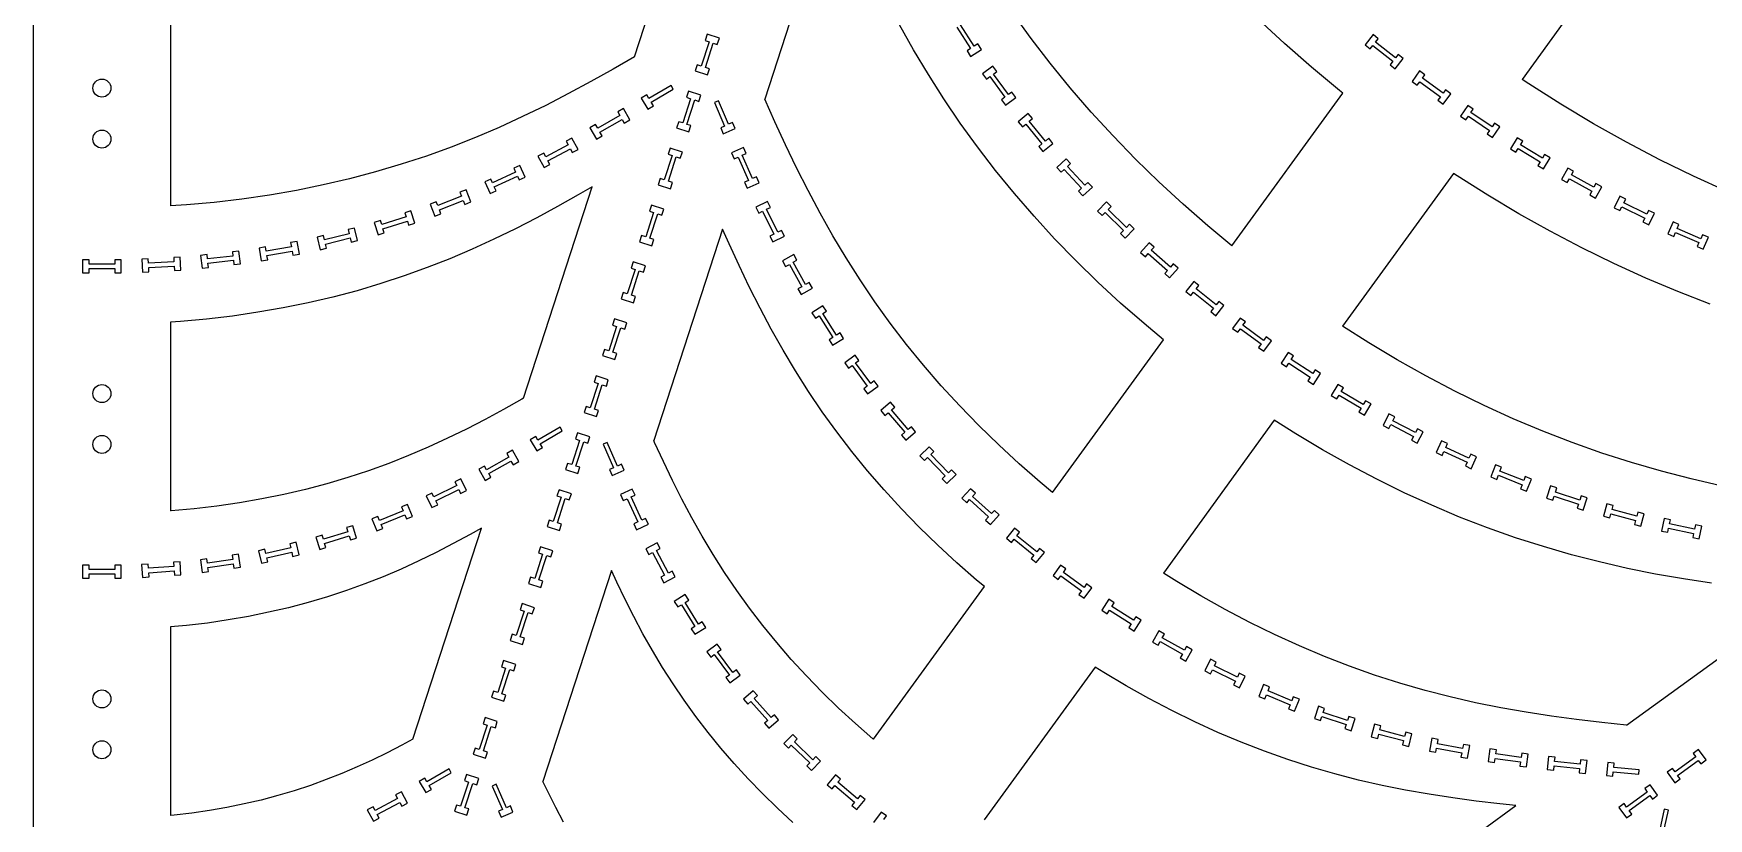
# Model space of a CAD drawing. Header units: inches. Extents: x 4 to 84.1, y 3.9 to 96.4.
# Drawn here: x 4 to 28.48, y 69.06 to 80.53 of the extents above; entities that cross this region are included whole.
import ezdxf

# ---------------------------------------------------------------- set-up
doc = ezdxf.new("R2010")
doc.units = ezdxf.units.IN
doc.layers.add('red', color=1, linetype='CONTINUOUS')

msp = doc.modelspace()

# ---------------------------------------------------------------- linework, layer by layer
for p, q in [((17.492, 80.624), (17.694, 80.31)), ((17.748, 80.345), (17.546, 80.659)), ((13.873, 80.411), (13.757, 80.056)), ((13.843, 80.521), (13.813, 80.431)), ((13.813, 80.431), (13.873, 80.411)), ((13.818, 80.036), (13.934, 80.392)), ((14.023, 80.463), (13.843, 80.521)), ((13.934, 80.392), (13.993, 80.372)), ((13.993, 80.372), (14.023, 80.463)), ((17.694, 80.31), (17.642, 80.276)), ((17.694, 80.196), (17.852, 80.299)), ((17.801, 80.379), (17.748, 80.345)), ((17.852, 80.299), (17.801, 80.379)), ((23.575, 80.515), (23.458, 80.367)), ((23.458, 80.367), (23.533, 80.307)), ((23.533, 80.307), (23.571, 80.356)), ((23.571, 80.356), (23.864, 80.125)), ((23.65, 80.456), (23.575, 80.515)), ((23.611, 80.407), (23.65, 80.456)), ((23.904, 80.175), (23.611, 80.407)), ((13.698, 80.076), (13.669, 79.985)), ((13.757, 80.056), (13.698, 80.076)), ((17.642, 80.276), (17.694, 80.196)), ((18.021, 80.053), (17.869, 79.942)), ((18.078, 79.976), (18.021, 80.053)), ((23.864, 80.125), (23.825, 80.076)), ((23.825, 80.076), (23.9, 80.017)), ((23.9, 80.017), (24.017, 80.165)), ((23.943, 80.224), (23.904, 80.175)), ((24.017, 80.165), (23.943, 80.224)), ((13.669, 79.985), (13.848, 79.927)), ((13.878, 80.017), (13.818, 80.036)), ((13.848, 79.927), (13.878, 80.017)), ((17.869, 79.942), (17.925, 79.865)), ((17.925, 79.865), (17.976, 79.901)), ((17.976, 79.901), (18.196, 79.6)), ((18.027, 79.939), (18.078, 79.976)), ((18.248, 79.638), (18.027, 79.939)), ((24.256, 79.984), (24.145, 79.831)), ((24.145, 79.831), (24.222, 79.775)), ((24.222, 79.775), (24.259, 79.825)), ((24.333, 79.928), (24.256, 79.984)), ((24.259, 79.825), (24.561, 79.606)), ((24.297, 79.877), (24.333, 79.928)), ((24.599, 79.658), (24.297, 79.877)), ((12.963, 79.637), (12.881, 79.589)), ((12.881, 79.589), (12.976, 79.426)), ((12.994, 79.583), (12.963, 79.637)), ((13.316, 79.772), (12.994, 79.583)), ((13.027, 79.528), (13.349, 79.717)), ((13.349, 79.717), (13.316, 79.772)), ((13.602, 79.579), (13.487, 79.224)), ((13.572, 79.689), (13.543, 79.599)), ((13.543, 79.599), (13.602, 79.579)), ((13.548, 79.204), (13.663, 79.56)), ((13.752, 79.631), (13.572, 79.689)), ((13.663, 79.56), (13.723, 79.54)), ((13.723, 79.54), (13.752, 79.631)), ((18.196, 79.6), (18.145, 79.563)), ((18.145, 79.563), (18.202, 79.486)), ((18.202, 79.486), (18.354, 79.598)), ((18.298, 79.675), (18.248, 79.638)), ((18.354, 79.598), (18.298, 79.675)), ((24.561, 79.606), (24.524, 79.555)), ((24.524, 79.555), (24.601, 79.499)), ((24.636, 79.708), (24.599, 79.658)), ((24.601, 79.499), (24.713, 79.652)), ((24.713, 79.652), (24.636, 79.708)), ((12.568, 79.332), (12.245, 79.146)), ((12.62, 79.434), (12.537, 79.386)), ((12.537, 79.386), (12.568, 79.332)), ((12.714, 79.27), (12.62, 79.434)), ((12.976, 79.426), (13.058, 79.474)), ((13.058, 79.474), (13.027, 79.528)), ((14.008, 79.547), (13.95, 79.522)), ((13.95, 79.522), (14.099, 79.179)), ((14.157, 79.205), (14.008, 79.547)), ((18.537, 79.362), (18.391, 79.242)), ((18.598, 79.288), (18.537, 79.362)), ((24.959, 79.481), (24.854, 79.324)), ((24.854, 79.324), (24.933, 79.271)), ((24.933, 79.271), (24.968, 79.323)), ((25.038, 79.428), (24.959, 79.481)), ((24.968, 79.323), (25.279, 79.116)), ((25.003, 79.376), (25.038, 79.428)), ((25.314, 79.169), (25.003, 79.376)), ((12.214, 79.2), (12.131, 79.152)), ((12.131, 79.152), (12.226, 78.988)), ((12.245, 79.146), (12.214, 79.2)), ((12.277, 79.09), (12.6, 79.277)), ((12.308, 79.036), (12.277, 79.09)), ((12.6, 79.277), (12.632, 79.223)), ((12.632, 79.223), (12.714, 79.27)), ((13.428, 79.243), (13.398, 79.153)), ((13.398, 79.153), (13.578, 79.094)), ((13.487, 79.224), (13.428, 79.243)), ((13.607, 79.185), (13.548, 79.204)), ((13.578, 79.094), (13.607, 79.185)), ((14.099, 79.179), (14.042, 79.154)), ((14.042, 79.154), (14.08, 79.067)), ((14.08, 79.067), (14.253, 79.143)), ((14.215, 79.23), (14.157, 79.205)), ((14.253, 79.143), (14.215, 79.23)), ((18.391, 79.242), (18.452, 79.168)), ((18.452, 79.168), (18.5, 79.208)), ((18.5, 79.208), (18.737, 78.92)), ((18.549, 79.249), (18.598, 79.288)), ((18.787, 78.96), (18.549, 79.249)), ((25.279, 79.116), (25.244, 79.064)), ((25.244, 79.064), (25.323, 79.011)), ((25.349, 79.221), (25.314, 79.169)), ((25.323, 79.011), (25.428, 79.168)), ((25.428, 79.168), (25.349, 79.221)), ((11.815, 78.904), (11.485, 78.728)), ((11.515, 78.672), (11.845, 78.848)), ((11.869, 79.004), (11.785, 78.96)), ((11.785, 78.96), (11.815, 78.904)), ((11.845, 78.848), (11.874, 78.793)), ((11.958, 78.838), (11.869, 79.004)), ((11.874, 78.793), (11.958, 78.838)), ((12.226, 78.988), (12.308, 79.036)), ((13.302, 78.857), (13.273, 78.766)), ((13.482, 78.799), (13.302, 78.857)), ((14.373, 78.864), (14.2, 78.788)), ((14.412, 78.777), (14.373, 78.864)), ((18.737, 78.92), (18.689, 78.88)), ((18.689, 78.88), (18.75, 78.806)), ((18.75, 78.806), (18.895, 78.926)), ((18.835, 79), (18.787, 78.96)), ((18.895, 78.926), (18.835, 79)), ((25.681, 79.008), (25.583, 78.846)), ((25.583, 78.846), (25.664, 78.797)), ((25.664, 78.797), (25.697, 78.85)), ((25.762, 78.958), (25.681, 79.008)), ((25.697, 78.85), (26.016, 78.656)), ((25.73, 78.905), (25.762, 78.958)), ((26.049, 78.711), (25.73, 78.905)), ((11.105, 78.604), (11.019, 78.563)), ((11.185, 78.433), (11.105, 78.604)), ((11.456, 78.784), (11.372, 78.739)), ((11.372, 78.739), (11.461, 78.572)), ((11.485, 78.728), (11.456, 78.784)), ((11.461, 78.572), (11.545, 78.617)), ((11.545, 78.617), (11.515, 78.672)), ((13.332, 78.747), (13.217, 78.392)), ((13.273, 78.766), (13.332, 78.747)), ((13.278, 78.372), (13.393, 78.727)), ((13.393, 78.727), (13.452, 78.708)), ((13.452, 78.708), (13.482, 78.799)), ((14.2, 78.788), (14.239, 78.701)), ((14.239, 78.701), (14.296, 78.726)), ((14.296, 78.726), (14.448, 78.385)), ((14.355, 78.752), (14.412, 78.777)), ((14.507, 78.411), (14.355, 78.752)), ((19.092, 78.701), (18.952, 78.573)), ((18.952, 78.573), (19.017, 78.503)), ((19.156, 78.631), (19.092, 78.701)), ((19.11, 78.589), (19.156, 78.631)), ((19.363, 78.314), (19.11, 78.589)), ((26.016, 78.656), (25.983, 78.603)), ((25.983, 78.603), (26.065, 78.553)), ((26.081, 78.764), (26.049, 78.711)), ((26.065, 78.553), (26.163, 78.715)), ((26.163, 78.715), (26.081, 78.764)), ((10.681, 78.405), (10.594, 78.364)), ((10.594, 78.364), (10.675, 78.193)), ((10.707, 78.348), (10.681, 78.405)), ((11.045, 78.507), (10.707, 78.348)), ((10.734, 78.29), (11.072, 78.449)), ((11.019, 78.563), (11.045, 78.507)), ((11.072, 78.449), (11.099, 78.392)), ((11.099, 78.392), (11.185, 78.433)), ((13.157, 78.411), (13.128, 78.321)), ((13.217, 78.392), (13.157, 78.411)), ((13.337, 78.353), (13.278, 78.372)), ((13.308, 78.262), (13.337, 78.353)), ((14.448, 78.385), (14.391, 78.359)), ((14.391, 78.359), (14.43, 78.272)), ((14.43, 78.272), (14.602, 78.349)), ((14.564, 78.436), (14.507, 78.411)), ((14.602, 78.349), (14.564, 78.436)), ((19.017, 78.503), (19.063, 78.546)), ((19.063, 78.546), (19.316, 78.271)), ((19.409, 78.356), (19.363, 78.314)), ((19.473, 78.286), (19.409, 78.356)), ((26.422, 78.565), (26.331, 78.399)), ((26.331, 78.399), (26.414, 78.353)), ((26.414, 78.353), (26.445, 78.408)), ((26.506, 78.519), (26.422, 78.565)), ((26.445, 78.408), (26.772, 78.228)), ((26.475, 78.464), (26.506, 78.519)), ((26.803, 78.284), (26.475, 78.464)), ((26.833, 78.339), (26.803, 78.284)), ((26.916, 78.293), (26.833, 78.339)), ((10.255, 78.153), (9.908, 78.016)), ((9.931, 77.956), (10.279, 78.093)), ((10.321, 78.246), (10.232, 78.211)), ((10.232, 78.211), (10.255, 78.153)), ((10.279, 78.093), (10.301, 78.035)), ((10.39, 78.07), (10.321, 78.246)), ((10.675, 78.193), (10.761, 78.234)), ((10.761, 78.234), (10.734, 78.29)), ((13.128, 78.321), (13.308, 78.262)), ((19.316, 78.271), (19.27, 78.228)), ((19.27, 78.228), (19.334, 78.158)), ((19.334, 78.158), (19.473, 78.286)), ((26.772, 78.228), (26.742, 78.173)), ((26.742, 78.173), (26.825, 78.127)), ((26.825, 78.127), (26.916, 78.293)), ((27.182, 78.154), (27.098, 77.985)), ((27.267, 78.112), (27.182, 78.154)), ((27.239, 78.056), (27.267, 78.112)), ((9.444, 77.851), (9.088, 77.738)), ((9.516, 77.94), (9.425, 77.911)), ((9.425, 77.911), (9.444, 77.851)), ((9.573, 77.76), (9.516, 77.94)), ((9.885, 78.074), (9.796, 78.039)), ((9.796, 78.039), (9.865, 77.863)), ((9.865, 77.863), (9.954, 77.898)), ((9.908, 78.016), (9.885, 78.074)), ((9.954, 77.898), (9.931, 77.956)), ((10.301, 78.035), (10.39, 78.07)), ((13.062, 77.915), (12.946, 77.56)), ((13.032, 78.025), (13.002, 77.934)), ((13.002, 77.934), (13.062, 77.915)), ((13.007, 77.54), (13.123, 77.895)), ((13.211, 77.966), (13.032, 78.025)), ((13.123, 77.895), (13.182, 77.876)), ((13.182, 77.876), (13.211, 77.966)), ((14.728, 78.076), (14.558, 77.993)), ((14.558, 77.993), (14.599, 77.907)), ((14.599, 77.907), (14.655, 77.935)), ((14.655, 77.935), (14.819, 77.599)), ((14.713, 77.963), (14.769, 77.99)), ((14.876, 77.627), (14.713, 77.963)), ((14.769, 77.99), (14.728, 78.076)), ((19.682, 78.072), (19.549, 77.937)), ((19.549, 77.937), (19.618, 77.87)), ((19.618, 77.87), (19.661, 77.915)), ((19.661, 77.915), (19.928, 77.654)), ((19.75, 78.005), (19.682, 78.072)), ((19.706, 77.961), (19.75, 78.005)), ((19.973, 77.699), (19.706, 77.961)), ((27.098, 77.985), (27.183, 77.943)), ((27.183, 77.943), (27.211, 77.999)), ((27.211, 77.999), (27.546, 77.833)), ((27.574, 77.891), (27.239, 78.056)), ((27.602, 77.947), (27.574, 77.891)), ((27.687, 77.905), (27.602, 77.947)), ((27.604, 77.735), (27.687, 77.905)), ((8.614, 77.606), (8.251, 77.517)), ((8.691, 77.689), (8.599, 77.666)), ((8.599, 77.666), (8.614, 77.606)), ((8.736, 77.505), (8.691, 77.689)), ((9.069, 77.798), (8.978, 77.769)), ((8.978, 77.769), (9.035, 77.589)), ((9.035, 77.589), (9.126, 77.618)), ((9.088, 77.738), (9.069, 77.798)), ((9.107, 77.677), (9.463, 77.79)), ((9.126, 77.618), (9.107, 77.677)), ((9.463, 77.79), (9.482, 77.731)), ((9.482, 77.731), (9.573, 77.76)), ((14.819, 77.599), (14.762, 77.571)), ((14.932, 77.654), (14.876, 77.627)), ((14.974, 77.568), (14.932, 77.654)), ((19.928, 77.654), (19.885, 77.609)), ((19.885, 77.609), (19.953, 77.542)), ((19.953, 77.542), (20.085, 77.678)), ((20.017, 77.744), (19.973, 77.699)), ((20.085, 77.678), (20.017, 77.744)), ((27.546, 77.833), (27.518, 77.777)), ((27.518, 77.777), (27.604, 77.735)), ((27.959, 77.778), (27.883, 77.605)), ((27.883, 77.605), (27.97, 77.567)), ((28.046, 77.74), (27.959, 77.778)), ((27.97, 77.567), (27.995, 77.624)), ((27.995, 77.624), (28.338, 77.475)), ((28.021, 77.683), (28.046, 77.74)), ((28.363, 77.533), (28.021, 77.683)), ((7.001, 77.353), (6.907, 77.342)), ((7.023, 77.166), (7.001, 77.353)), ((7.39, 77.413), (7.297, 77.396)), ((7.297, 77.396), (7.329, 77.21)), ((7.401, 77.351), (7.39, 77.413)), ((7.769, 77.416), (7.401, 77.351)), ((7.412, 77.288), (7.78, 77.353)), ((7.852, 77.494), (7.758, 77.478)), ((7.758, 77.478), (7.769, 77.416)), ((7.78, 77.353), (7.791, 77.291)), ((7.885, 77.308), (7.852, 77.494)), ((8.236, 77.578), (8.144, 77.555)), ((8.144, 77.555), (8.188, 77.372)), ((8.188, 77.372), (8.281, 77.394)), ((8.251, 77.517), (8.236, 77.578)), ((8.266, 77.455), (8.629, 77.544)), ((8.281, 77.394), (8.266, 77.455)), ((8.629, 77.544), (8.644, 77.483)), ((8.644, 77.483), (8.736, 77.505)), ((12.887, 77.579), (12.857, 77.488)), ((12.857, 77.488), (13.037, 77.43)), ((12.946, 77.56), (12.887, 77.579)), ((13.067, 77.521), (13.007, 77.54)), ((13.037, 77.43), (13.067, 77.521)), ((14.762, 77.571), (14.804, 77.486)), ((14.804, 77.486), (14.974, 77.568)), ((20.304, 77.474), (20.179, 77.332)), ((20.375, 77.411), (20.304, 77.474)), ((20.334, 77.364), (20.375, 77.411)), ((20.614, 77.117), (20.334, 77.364)), ((28.338, 77.475), (28.313, 77.418)), ((28.313, 77.418), (28.4, 77.379)), ((28.388, 77.591), (28.363, 77.533)), ((28.476, 77.553), (28.388, 77.591)), ((28.4, 77.379), (28.476, 77.553)), ((4.813, 77.224), (4.718, 77.224)), ((4.718, 77.224), (4.718, 77.035)), ((4.813, 77.161), (4.813, 77.224)), ((5.187, 77.161), (4.813, 77.161)), ((5.282, 77.224), (5.187, 77.224)), ((5.187, 77.224), (5.187, 77.161)), ((5.282, 77.035), (5.282, 77.224)), ((5.676, 77.238), (5.581, 77.232)), ((5.581, 77.232), (5.591, 77.044)), ((5.679, 77.175), (5.676, 77.238)), ((6.052, 77.196), (5.679, 77.175)), ((5.683, 77.111), (6.056, 77.132)), ((5.686, 77.049), (5.683, 77.111)), ((6.144, 77.264), (6.049, 77.259)), ((6.049, 77.259), (6.052, 77.196)), ((6.056, 77.132), (6.059, 77.07)), ((6.154, 77.075), (6.144, 77.264)), ((6.536, 77.3), (6.441, 77.289)), ((6.441, 77.289), (6.463, 77.101)), ((6.463, 77.101), (6.557, 77.112)), ((6.543, 77.238), (6.536, 77.3)), ((6.914, 77.28), (6.543, 77.238)), ((6.55, 77.174), (6.921, 77.217)), ((6.557, 77.112), (6.55, 77.174)), ((6.907, 77.342), (6.914, 77.28)), ((6.921, 77.217), (6.928, 77.155)), ((6.928, 77.155), (7.023, 77.166)), ((7.329, 77.21), (7.423, 77.226)), ((7.423, 77.226), (7.412, 77.288)), ((7.791, 77.291), (7.885, 77.308)), ((12.761, 77.193), (12.732, 77.102)), ((12.941, 77.134), (12.761, 77.193)), ((12.912, 77.044), (12.941, 77.134)), ((15.111, 77.302), (14.945, 77.211)), ((14.945, 77.211), (14.991, 77.128)), ((14.991, 77.128), (15.046, 77.158)), ((15.046, 77.158), (15.226, 76.831)), ((15.102, 77.189), (15.157, 77.219)), ((15.282, 76.862), (15.102, 77.189)), ((15.157, 77.219), (15.111, 77.302)), ((20.179, 77.332), (20.25, 77.269)), ((20.25, 77.269), (20.291, 77.316)), ((20.291, 77.316), (20.571, 77.069)), ((20.655, 77.164), (20.614, 77.117)), ((20.726, 77.1), (20.655, 77.164)), ((4.718, 77.035), (4.813, 77.035)), ((4.813, 77.035), (4.813, 77.097)), ((4.813, 77.097), (5.187, 77.097)), ((5.187, 77.097), (5.187, 77.035)), ((5.187, 77.035), (5.282, 77.035)), ((5.591, 77.044), (5.686, 77.049)), ((6.059, 77.07), (6.154, 77.075)), ((12.791, 77.083), (12.676, 76.728)), ((12.732, 77.102), (12.791, 77.083)), ((12.737, 76.708), (12.852, 77.063)), ((12.852, 77.063), (12.912, 77.044)), ((15.337, 76.892), (15.282, 76.862)), ((15.383, 76.808), (15.337, 76.892)), ((20.571, 77.069), (20.53, 77.022)), ((20.53, 77.022), (20.601, 76.959)), ((20.601, 76.959), (20.726, 77.1)), ((20.955, 76.908), (20.837, 76.76)), ((21.03, 76.848), (20.955, 76.908)), ((12.616, 76.747), (12.587, 76.656)), ((12.587, 76.656), (12.767, 76.598)), ((12.676, 76.728), (12.616, 76.747)), ((12.796, 76.688), (12.737, 76.708)), ((12.767, 76.598), (12.796, 76.688)), ((15.226, 76.831), (15.171, 76.801)), ((15.171, 76.801), (15.217, 76.717)), ((15.217, 76.717), (15.383, 76.808)), ((20.837, 76.76), (20.911, 76.701)), ((20.911, 76.701), (20.951, 76.75)), ((20.951, 76.75), (21.242, 76.516)), ((20.991, 76.799), (21.03, 76.848)), ((21.282, 76.566), (20.991, 76.799)), ((21.321, 76.615), (21.282, 76.566)), ((21.395, 76.555), (21.321, 76.615)), ((15.535, 76.552), (15.375, 76.45)), ((15.375, 76.45), (15.426, 76.37)), ((15.426, 76.37), (15.479, 76.404)), ((15.479, 76.404), (15.68, 76.089)), ((15.533, 76.438), (15.586, 76.472)), ((15.734, 76.123), (15.533, 76.438)), ((15.586, 76.472), (15.535, 76.552)), ((21.242, 76.516), (21.203, 76.467)), ((21.203, 76.467), (21.277, 76.408)), ((21.277, 76.408), (21.395, 76.555)), ((21.633, 76.374), (21.522, 76.221)), ((21.71, 76.318), (21.633, 76.374)), ((12.521, 76.251), (12.406, 75.895)), ((12.491, 76.361), (12.461, 76.27)), ((12.461, 76.27), (12.521, 76.251)), ((12.466, 75.876), (12.582, 76.231)), ((12.671, 76.302), (12.491, 76.361)), ((12.582, 76.231), (12.641, 76.212)), ((12.641, 76.212), (12.671, 76.302)), ((15.786, 76.157), (15.734, 76.123)), ((15.838, 76.076), (15.786, 76.157)), ((21.522, 76.221), (21.599, 76.165)), ((21.599, 76.165), (21.636, 76.215)), ((21.636, 76.215), (21.938, 75.996)), ((21.674, 76.267), (21.71, 76.318)), ((21.976, 76.047), (21.674, 76.267)), ((12.346, 75.915), (12.317, 75.824)), ((12.406, 75.895), (12.346, 75.915)), ((15.68, 76.089), (15.627, 76.055)), ((15.627, 76.055), (15.678, 75.975)), ((15.678, 75.975), (15.838, 76.076)), ((21.938, 75.996), (21.901, 75.945)), ((21.901, 75.945), (21.978, 75.889)), ((22.013, 76.098), (21.976, 76.047)), ((21.978, 75.889), (22.09, 76.042)), ((22.09, 76.042), (22.013, 76.098)), ((12.317, 75.824), (12.496, 75.766)), ((12.526, 75.856), (12.466, 75.876)), ((12.496, 75.766), (12.526, 75.856)), ((16.006, 75.831), (15.854, 75.719)), ((15.854, 75.719), (15.91, 75.642)), ((15.91, 75.642), (15.961, 75.679)), ((15.961, 75.679), (16.182, 75.379)), ((16.062, 75.754), (16.006, 75.831)), ((16.012, 75.717), (16.062, 75.754)), ((16.234, 75.416), (16.012, 75.717)), ((22.336, 75.872), (22.232, 75.714)), ((22.232, 75.714), (22.312, 75.662)), ((22.312, 75.662), (22.346, 75.714)), ((22.415, 75.82), (22.336, 75.872)), ((22.346, 75.714), (22.658, 75.509)), ((22.381, 75.767), (22.415, 75.82)), ((22.693, 75.562), (22.381, 75.767)), ((12.251, 75.418), (12.135, 75.063)), ((12.221, 75.528), (12.191, 75.438)), ((12.191, 75.438), (12.251, 75.418)), ((12.196, 75.043), (12.311, 75.399)), ((12.4, 75.47), (12.221, 75.528)), ((12.311, 75.399), (12.371, 75.379)), ((12.371, 75.379), (12.4, 75.47)), ((16.284, 75.454), (16.234, 75.416)), ((16.341, 75.377), (16.284, 75.454)), ((22.658, 75.509), (22.624, 75.457)), ((22.624, 75.457), (22.703, 75.404)), ((22.728, 75.615), (22.693, 75.562)), ((22.703, 75.404), (22.807, 75.562)), ((22.807, 75.562), (22.728, 75.615)), ((23.061, 75.404), (22.965, 75.241)), ((23.143, 75.356), (23.061, 75.404)), ((16.182, 75.379), (16.132, 75.341)), ((16.132, 75.341), (16.189, 75.265)), ((16.189, 75.265), (16.341, 75.377)), ((22.965, 75.241), (23.047, 75.193)), ((23.047, 75.193), (23.079, 75.247)), ((23.079, 75.247), (23.401, 75.057)), ((23.111, 75.302), (23.143, 75.356)), ((23.433, 75.112), (23.111, 75.302)), ((23.465, 75.166), (23.433, 75.112)), ((23.547, 75.118), (23.465, 75.166)), ((12.076, 75.083), (12.046, 74.992)), ((12.046, 74.992), (12.226, 74.934)), ((12.135, 75.063), (12.076, 75.083)), ((12.255, 75.024), (12.196, 75.043)), ((12.226, 74.934), (12.255, 75.024)), ((16.525, 75.144), (16.381, 75.021)), ((16.381, 75.021), (16.443, 74.949)), ((16.443, 74.949), (16.49, 74.989)), ((16.49, 74.989), (16.732, 74.704)), ((16.587, 75.071), (16.525, 75.144)), ((16.539, 75.031), (16.587, 75.071)), ((16.781, 74.746), (16.539, 75.031)), ((23.401, 75.057), (23.369, 75.003)), ((23.369, 75.003), (23.451, 74.955)), ((23.451, 74.955), (23.547, 75.118)), ((23.808, 74.972), (23.721, 74.805)), ((23.893, 74.928), (23.808, 74.972)), ((23.864, 74.873), (23.893, 74.928)), ((11.694, 74.778), (11.372, 74.589)), ((11.405, 74.534), (11.727, 74.723)), ((11.727, 74.723), (11.694, 74.778)), ((11.95, 74.696), (11.921, 74.606)), ((12.13, 74.638), (11.95, 74.696)), ((16.732, 74.704), (16.684, 74.664)), ((16.684, 74.664), (16.746, 74.591)), ((16.746, 74.591), (16.89, 74.713)), ((16.828, 74.786), (16.781, 74.746)), ((16.89, 74.713), (16.828, 74.786)), ((23.721, 74.805), (23.805, 74.761)), ((23.805, 74.761), (23.834, 74.816)), ((23.834, 74.816), (24.165, 74.643)), ((24.195, 74.699), (23.864, 74.873)), ((24.224, 74.755), (24.195, 74.699)), ((24.22, 74.543), (24.308, 74.711)), ((24.308, 74.711), (24.224, 74.755)), ((10.998, 74.441), (10.915, 74.394)), ((11.091, 74.276), (10.998, 74.441)), ((11.341, 74.643), (11.259, 74.594)), ((11.259, 74.594), (11.354, 74.432)), ((11.372, 74.589), (11.341, 74.643)), ((11.354, 74.432), (11.436, 74.48)), ((11.436, 74.48), (11.405, 74.534)), ((11.98, 74.586), (11.865, 74.231)), ((11.921, 74.606), (11.98, 74.586)), ((11.926, 74.211), (12.041, 74.566)), ((12.041, 74.566), (12.1, 74.547)), ((12.1, 74.547), (12.13, 74.638)), ((12.385, 74.554), (12.327, 74.528)), ((12.327, 74.528), (12.476, 74.186)), ((12.534, 74.211), (12.385, 74.554)), ((17.09, 74.493), (16.954, 74.361)), ((17.156, 74.424), (17.09, 74.493)), ((17.111, 74.381), (17.156, 74.424)), ((24.165, 74.643), (24.136, 74.587)), ((24.136, 74.587), (24.22, 74.543)), ((24.576, 74.579), (24.497, 74.407)), ((24.663, 74.539), (24.576, 74.579)), ((24.584, 74.367), (24.61, 74.424)), ((24.61, 74.424), (24.95, 74.269)), ((24.637, 74.482), (24.663, 74.539)), ((24.976, 74.327), (24.637, 74.482)), ((10.59, 74.211), (10.507, 74.164)), ((10.62, 74.156), (10.59, 74.211)), ((10.946, 74.34), (10.62, 74.156)), ((10.652, 74.101), (10.977, 74.284)), ((10.915, 74.394), (10.946, 74.34)), ((10.977, 74.284), (11.008, 74.23)), ((11.008, 74.23), (11.091, 74.276)), ((11.805, 74.25), (11.776, 74.16)), ((11.865, 74.231), (11.805, 74.25)), ((11.985, 74.192), (11.926, 74.211)), ((11.956, 74.101), (11.985, 74.192)), ((12.476, 74.186), (12.418, 74.161)), ((12.592, 74.236), (12.534, 74.211)), ((12.63, 74.149), (12.592, 74.236)), ((16.954, 74.361), (17.02, 74.293)), ((17.02, 74.293), (17.065, 74.336)), ((17.065, 74.336), (17.324, 74.067)), ((17.371, 74.112), (17.111, 74.381)), ((24.497, 74.407), (24.584, 74.367)), ((24.95, 74.269), (24.924, 74.212)), ((24.924, 74.212), (25.01, 74.172)), ((25.002, 74.384), (24.976, 74.327)), ((25.089, 74.344), (25.002, 74.384)), ((25.01, 74.172), (25.089, 74.344)), ((25.364, 74.227), (25.294, 74.051)), ((25.452, 74.192), (25.364, 74.227)), ((25.429, 74.134), (25.452, 74.192)), ((10.185, 73.924), (9.851, 73.759)), ((10.243, 74.023), (10.158, 73.98)), ((10.158, 73.98), (10.185, 73.924)), ((10.327, 73.853), (10.243, 74.023)), ((10.507, 74.164), (10.599, 73.999)), ((10.599, 73.999), (10.682, 74.046)), ((10.682, 74.046), (10.652, 74.101)), ((11.776, 74.16), (11.956, 74.101)), ((12.418, 74.161), (12.456, 74.074)), ((12.456, 74.074), (12.63, 74.149)), ((17.324, 74.067), (17.28, 74.024)), ((17.28, 74.024), (17.346, 73.955)), ((17.346, 73.955), (17.482, 74.087)), ((17.416, 74.155), (17.371, 74.112)), ((17.482, 74.087), (17.416, 74.155)), ((25.294, 74.051), (25.383, 74.016)), ((25.383, 74.016), (25.406, 74.075)), ((25.406, 74.075), (25.754, 73.938)), ((25.777, 73.998), (25.429, 74.134)), ((25.754, 73.938), (25.731, 73.88)), ((25.8, 74.056), (25.777, 73.998)), ((25.889, 74.021), (25.8, 74.056)), ((25.819, 73.845), (25.889, 74.021)), ((9.823, 73.815), (9.738, 73.773)), ((9.738, 73.773), (9.821, 73.603)), ((9.851, 73.759), (9.823, 73.815)), ((9.879, 73.701), (10.214, 73.867)), ((9.907, 73.645), (9.879, 73.701)), ((10.214, 73.867), (10.242, 73.811)), ((10.242, 73.811), (10.327, 73.853)), ((11.71, 73.754), (11.594, 73.399)), ((11.68, 73.864), (11.65, 73.773)), ((11.65, 73.773), (11.71, 73.754)), ((11.655, 73.379), (11.771, 73.734)), ((11.86, 73.806), (11.68, 73.864)), ((11.771, 73.734), (11.83, 73.715)), ((11.83, 73.715), (11.86, 73.806)), ((12.75, 73.872), (12.578, 73.793)), ((12.578, 73.793), (12.618, 73.706)), ((12.618, 73.706), (12.675, 73.732)), ((12.675, 73.732), (12.83, 73.393)), ((12.733, 73.759), (12.79, 73.785)), ((12.889, 73.419), (12.733, 73.759)), ((12.79, 73.785), (12.75, 73.872)), ((17.695, 73.879), (17.568, 73.739)), ((17.568, 73.739), (17.638, 73.675)), ((17.638, 73.675), (17.68, 73.721)), ((17.68, 73.721), (17.955, 73.469)), ((17.766, 73.814), (17.695, 73.879)), ((17.723, 73.768), (17.766, 73.814)), ((17.998, 73.516), (17.723, 73.768)), ((25.731, 73.88), (25.819, 73.845)), ((26.169, 73.92), (26.11, 73.74)), ((26.11, 73.74), (26.201, 73.71)), ((26.26, 73.89), (26.169, 73.92)), ((26.201, 73.71), (26.22, 73.77)), ((26.22, 73.77), (26.575, 73.653)), ((26.24, 73.831), (26.26, 73.89)), ((26.595, 73.714), (26.24, 73.831)), ((26.615, 73.774), (26.595, 73.714)), ((26.705, 73.744), (26.615, 73.774)), ((26.646, 73.564), (26.705, 73.744)), ((9.032, 73.474), (8.944, 73.439)), ((8.944, 73.439), (9.015, 73.264)), ((9.056, 73.416), (9.032, 73.474)), ((9.402, 73.556), (9.056, 73.416)), ((9.08, 73.357), (9.426, 73.497)), ((9.467, 73.65), (9.378, 73.614)), ((9.378, 73.614), (9.402, 73.556)), ((9.426, 73.497), (9.449, 73.439)), ((9.449, 73.439), (9.538, 73.475)), ((9.538, 73.475), (9.467, 73.65)), ((9.821, 73.603), (9.907, 73.645)), ((12.945, 73.445), (12.889, 73.419)), ((12.985, 73.359), (12.945, 73.445)), ((17.955, 73.469), (17.913, 73.422)), ((17.983, 73.358), (18.111, 73.497)), ((18.041, 73.562), (17.998, 73.516)), ((18.111, 73.497), (18.041, 73.562)), ((26.575, 73.653), (26.556, 73.594)), ((26.556, 73.594), (26.646, 73.564)), ((26.991, 73.659), (26.943, 73.477)), ((26.943, 73.477), (27.035, 73.452)), ((27.083, 73.635), (26.991, 73.659)), ((27.035, 73.452), (27.051, 73.513)), ((27.051, 73.513), (27.412, 73.417)), ((27.067, 73.574), (27.083, 73.635)), ((27.428, 73.479), (27.067, 73.574)), ((27.444, 73.539), (27.428, 73.479)), ((27.536, 73.514), (27.444, 73.539)), ((27.488, 73.332), (27.536, 73.514)), ((27.827, 73.446), (27.789, 73.261)), ((27.92, 73.427), (27.827, 73.446)), ((8.217, 73.2), (8.126, 73.172)), ((8.236, 73.14), (8.217, 73.2)), ((8.592, 73.251), (8.236, 73.14)), ((8.254, 73.079), (8.611, 73.19)), ((8.665, 73.339), (8.574, 73.311)), ((8.574, 73.311), (8.592, 73.251)), ((8.611, 73.19), (8.63, 73.13)), ((8.721, 73.158), (8.665, 73.339)), ((9.015, 73.264), (9.103, 73.299)), ((9.103, 73.299), (9.08, 73.357)), ((11.535, 73.418), (11.505, 73.328)), ((11.505, 73.328), (11.685, 73.269)), ((11.594, 73.399), (11.535, 73.418)), ((11.715, 73.36), (11.655, 73.379)), ((11.685, 73.269), (11.715, 73.36)), ((12.83, 73.393), (12.774, 73.367)), ((12.774, 73.367), (12.813, 73.28)), ((12.813, 73.28), (12.985, 73.359)), ((17.913, 73.422), (17.983, 73.358)), ((18.337, 73.302), (18.217, 73.156)), ((18.411, 73.242), (18.337, 73.302)), ((18.371, 73.193), (18.411, 73.242)), ((18.66, 72.957), (18.371, 73.193)), ((27.412, 73.417), (27.396, 73.356)), ((27.396, 73.356), (27.488, 73.332)), ((27.789, 73.261), (27.882, 73.242)), ((27.882, 73.242), (27.894, 73.303)), ((27.894, 73.303), (28.26, 73.227)), ((27.908, 73.365), (27.92, 73.427)), ((28.273, 73.289), (27.908, 73.365)), ((28.26, 73.227), (28.247, 73.166)), ((28.286, 73.351), (28.273, 73.289)), ((28.379, 73.331), (28.286, 73.351)), ((28.341, 73.146), (28.379, 73.331)), ((7.382, 72.994), (7.289, 72.974)), ((7.289, 72.974), (7.33, 72.789)), ((7.395, 72.933), (7.382, 72.994)), ((7.76, 73.014), (7.395, 72.933)), ((7.409, 72.871), (7.774, 72.952)), ((7.839, 73.096), (7.746, 73.075)), ((7.746, 73.075), (7.76, 73.014)), ((7.774, 72.952), (7.787, 72.891)), ((7.88, 72.911), (7.839, 73.096)), ((8.126, 73.172), (8.182, 72.991)), ((8.182, 72.991), (8.273, 73.02)), ((8.273, 73.02), (8.254, 73.079)), ((8.63, 73.13), (8.721, 73.158)), ((11.409, 73.032), (11.38, 72.941)), ((11.589, 72.973), (11.409, 73.032)), ((11.56, 72.883), (11.589, 72.973)), ((13.115, 73.089), (12.948, 73.002)), ((12.948, 73.002), (12.992, 72.917)), ((12.992, 72.917), (13.047, 72.946)), ((13.047, 72.946), (13.221, 72.616)), ((13.104, 72.976), (13.159, 73.005)), ((13.277, 72.645), (13.104, 72.976)), ((13.159, 73.005), (13.115, 73.089)), ((18.217, 73.156), (18.291, 73.095)), ((18.291, 73.095), (18.331, 73.144)), ((18.331, 73.144), (18.62, 72.908)), ((18.654, 72.799), (18.774, 72.945)), ((18.7, 73.006), (18.66, 72.957)), ((18.774, 72.945), (18.7, 73.006)), ((28.247, 73.166), (28.341, 73.146)), ((4.813, 72.761), (4.718, 72.761)), ((4.718, 72.761), (4.718, 72.572)), ((4.813, 72.699), (4.813, 72.761)), ((5.187, 72.699), (4.813, 72.699)), ((5.282, 72.761), (5.187, 72.761)), ((5.187, 72.761), (5.187, 72.699)), ((5.282, 72.572), (5.282, 72.761)), ((5.675, 72.778), (5.58, 72.772)), ((5.58, 72.772), (5.593, 72.583)), ((5.679, 72.716), (5.675, 72.778)), ((6.052, 72.742), (5.679, 72.716)), ((6.142, 72.811), (6.047, 72.804)), ((6.047, 72.804), (6.052, 72.742)), ((6.155, 72.622), (6.142, 72.811)), ((6.532, 72.855), (6.438, 72.841)), ((6.438, 72.841), (6.465, 72.654)), ((6.541, 72.793), (6.532, 72.855)), ((6.911, 72.846), (6.541, 72.793)), ((6.55, 72.73), (6.92, 72.782)), ((6.559, 72.668), (6.55, 72.73)), ((6.996, 72.921), (6.902, 72.907)), ((6.902, 72.907), (6.911, 72.846)), ((6.92, 72.782), (6.929, 72.72)), ((6.929, 72.72), (7.023, 72.734)), ((7.023, 72.734), (6.996, 72.921)), ((7.33, 72.789), (7.423, 72.81)), ((7.423, 72.81), (7.409, 72.871)), ((7.787, 72.891), (7.88, 72.911)), ((11.439, 72.922), (11.324, 72.567)), ((11.38, 72.941), (11.439, 72.922)), ((11.385, 72.547), (11.5, 72.902)), ((11.5, 72.902), (11.56, 72.883)), ((18.62, 72.908), (18.58, 72.859)), ((18.58, 72.859), (18.654, 72.799)), ((19.01, 72.763), (18.899, 72.61)), ((19.087, 72.707), (19.01, 72.763)), ((19.051, 72.657), (19.087, 72.707)), ((4.718, 72.572), (4.813, 72.572)), ((4.813, 72.572), (4.813, 72.635)), ((4.813, 72.635), (5.187, 72.635)), ((5.187, 72.635), (5.187, 72.572)), ((5.187, 72.572), (5.282, 72.572)), ((5.593, 72.583), (5.688, 72.59)), ((5.683, 72.652), (6.056, 72.678)), ((5.688, 72.59), (5.683, 72.652)), ((6.056, 72.678), (6.06, 72.615)), ((6.06, 72.615), (6.155, 72.622)), ((6.465, 72.654), (6.559, 72.668)), ((11.265, 72.586), (11.235, 72.495)), ((11.235, 72.495), (11.415, 72.437)), ((11.324, 72.567), (11.265, 72.586)), ((11.444, 72.528), (11.385, 72.547)), ((11.415, 72.437), (11.444, 72.528)), ((13.221, 72.616), (13.165, 72.587)), ((13.165, 72.587), (13.21, 72.502)), ((13.21, 72.502), (13.377, 72.59)), ((13.333, 72.674), (13.277, 72.645)), ((13.377, 72.59), (13.333, 72.674)), ((18.899, 72.61), (18.976, 72.554)), ((18.976, 72.554), (19.013, 72.605)), ((19.013, 72.605), (19.315, 72.385)), ((19.353, 72.437), (19.051, 72.657)), ((19.39, 72.488), (19.353, 72.437)), ((19.467, 72.432), (19.39, 72.488)), ((13.524, 72.332), (13.364, 72.232)), ((13.364, 72.232), (13.414, 72.151)), ((13.522, 72.218), (13.575, 72.251)), ((13.719, 71.901), (13.522, 72.218)), ((13.575, 72.251), (13.524, 72.332)), ((19.315, 72.385), (19.278, 72.335)), ((19.278, 72.335), (19.355, 72.279)), ((19.355, 72.279), (19.467, 72.432)), ((19.713, 72.263), (19.611, 72.104)), ((19.793, 72.211), (19.713, 72.263)), ((19.759, 72.159), (19.793, 72.211)), ((11.169, 72.09), (11.054, 71.735)), ((11.139, 72.2), (11.11, 72.109)), ((11.11, 72.109), (11.169, 72.09)), ((11.114, 71.715), (11.23, 72.07)), ((11.319, 72.141), (11.139, 72.2)), ((11.23, 72.07), (11.289, 72.051)), ((11.289, 72.051), (11.319, 72.141)), ((13.414, 72.151), (13.467, 72.184)), ((13.467, 72.184), (13.665, 71.867)), ((19.611, 72.104), (19.691, 72.053)), ((19.691, 72.053), (19.725, 72.105)), ((19.725, 72.105), (20.039, 71.903)), ((20.073, 71.957), (19.759, 72.159)), ((20.107, 72.009), (20.073, 71.957)), ((20.187, 71.958), (20.107, 72.009)), ((10.994, 71.754), (10.965, 71.663)), ((11.054, 71.735), (10.994, 71.754)), ((13.665, 71.867), (13.612, 71.834)), ((13.612, 71.834), (13.663, 71.753)), ((13.663, 71.753), (13.823, 71.853)), ((13.772, 71.934), (13.719, 71.901)), ((13.823, 71.853), (13.772, 71.934)), ((20.039, 71.903), (20.005, 71.85)), ((20.005, 71.85), (20.085, 71.799)), ((20.085, 71.799), (20.187, 71.958)), ((20.443, 71.803), (20.35, 71.639)), ((20.526, 71.756), (20.443, 71.803)), ((20.495, 71.702), (20.526, 71.756)), ((10.965, 71.663), (11.144, 71.605)), ((11.174, 71.695), (11.114, 71.715)), ((11.144, 71.605), (11.174, 71.695)), ((13.99, 71.609), (13.839, 71.496)), ((13.839, 71.496), (13.896, 71.419)), ((14.047, 71.532), (13.99, 71.609)), ((13.997, 71.495), (14.047, 71.532)), ((14.221, 71.196), (13.997, 71.495)), ((20.35, 71.639), (20.433, 71.592)), ((20.433, 71.592), (20.463, 71.646)), ((20.463, 71.646), (20.789, 71.463)), ((20.82, 71.518), (20.495, 71.702)), ((20.851, 71.573), (20.82, 71.518)), ((20.841, 71.361), (20.934, 71.526)), ((20.934, 71.526), (20.851, 71.573)), ((10.899, 71.258), (10.783, 70.902)), ((10.869, 71.367), (10.839, 71.277)), ((10.839, 71.277), (10.899, 71.258)), ((10.844, 70.883), (10.959, 71.238)), ((11.048, 71.309), (10.869, 71.367)), ((10.959, 71.238), (11.019, 71.218)), ((11.019, 71.218), (11.048, 71.309)), ((13.896, 71.419), (13.946, 71.457)), ((13.946, 71.457), (14.169, 71.157)), ((14.271, 71.233), (14.221, 71.196)), ((14.328, 71.157), (14.271, 71.233)), ((20.789, 71.463), (20.758, 71.408)), ((20.758, 71.408), (20.841, 71.361)), ((21.198, 71.387), (21.115, 71.217)), ((21.283, 71.345), (21.198, 71.387)), ((21.2, 71.175), (21.228, 71.231)), ((21.228, 71.231), (21.564, 71.068)), ((21.256, 71.289), (21.283, 71.345)), ((21.592, 71.125), (21.256, 71.289)), ((14.169, 71.157), (14.119, 71.12)), ((14.119, 71.12), (14.176, 71.044)), ((14.176, 71.044), (14.328, 71.157)), ((21.115, 71.217), (21.2, 71.175)), ((21.564, 71.068), (21.536, 71.012)), ((21.536, 71.012), (21.622, 70.97)), ((21.619, 71.182), (21.592, 71.125)), ((21.705, 71.14), (21.619, 71.182)), ((21.622, 70.97), (21.705, 71.14)), ((21.976, 71.018), (21.905, 70.843)), ((22.064, 70.982), (21.976, 71.018)), ((10.724, 70.922), (10.694, 70.831)), ((10.694, 70.831), (10.874, 70.773)), ((10.783, 70.902), (10.724, 70.922)), ((10.903, 70.863), (10.844, 70.883)), ((10.874, 70.773), (10.903, 70.863)), ((14.515, 70.927), (14.373, 70.802)), ((14.373, 70.802), (14.437, 70.73)), ((14.437, 70.73), (14.483, 70.772)), ((14.483, 70.772), (14.731, 70.492)), ((14.578, 70.856), (14.515, 70.927)), ((14.531, 70.814), (14.578, 70.856)), ((14.779, 70.534), (14.531, 70.814)), ((21.905, 70.843), (21.993, 70.807)), ((21.993, 70.807), (22.017, 70.865)), ((22.017, 70.865), (22.362, 70.723)), ((22.041, 70.924), (22.064, 70.982)), ((22.386, 70.782), (22.041, 70.924)), ((22.41, 70.84), (22.386, 70.782)), ((22.498, 70.804), (22.41, 70.84)), ((22.427, 70.629), (22.498, 70.804)), ((10.598, 70.535), (10.569, 70.445)), ((10.778, 70.477), (10.598, 70.535)), ((14.747, 70.379), (14.889, 70.504)), ((14.826, 70.576), (14.779, 70.534)), ((14.889, 70.504), (14.826, 70.576)), ((22.362, 70.723), (22.338, 70.665)), ((22.338, 70.665), (22.427, 70.629)), ((22.777, 70.7), (22.718, 70.521)), ((22.718, 70.521), (22.808, 70.491)), ((22.868, 70.67), (22.777, 70.7)), ((22.808, 70.491), (22.828, 70.55)), ((22.828, 70.55), (23.182, 70.432)), ((22.848, 70.611), (22.868, 70.67)), ((23.202, 70.493), (22.848, 70.611)), ((23.222, 70.552), (23.202, 70.493)), ((23.312, 70.522), (23.222, 70.552)), ((23.253, 70.343), (23.312, 70.522)), ((10.628, 70.425), (10.513, 70.07)), ((10.569, 70.445), (10.628, 70.425)), ((10.574, 70.05), (10.689, 70.406)), ((10.689, 70.406), (10.749, 70.386)), ((10.749, 70.386), (10.778, 70.477)), ((14.731, 70.492), (14.684, 70.451)), ((14.684, 70.451), (14.747, 70.379)), ((15.094, 70.29), (14.963, 70.154)), ((15.162, 70.224), (15.094, 70.29)), ((23.182, 70.432), (23.162, 70.373)), ((23.162, 70.373), (23.253, 70.343)), ((23.598, 70.438), (23.55, 70.255)), ((23.55, 70.255), (23.643, 70.231)), ((23.69, 70.414), (23.598, 70.438)), ((23.643, 70.231), (23.658, 70.292)), ((23.658, 70.292), (24.02, 70.198)), ((23.674, 70.354), (23.69, 70.414)), ((24.036, 70.26), (23.674, 70.354)), ((24.052, 70.321), (24.036, 70.26)), ((24.144, 70.297), (24.052, 70.321)), ((24.096, 70.114), (24.144, 70.297)), ((10.453, 70.089), (10.424, 69.999)), ((10.513, 70.07), (10.453, 70.089)), ((10.633, 70.031), (10.574, 70.05)), ((10.604, 69.94), (10.633, 70.031)), ((14.963, 70.154), (15.031, 70.088)), ((15.031, 70.088), (15.074, 70.133)), ((15.074, 70.133), (15.343, 69.873)), ((15.119, 70.179), (15.162, 70.224)), ((15.387, 69.919), (15.119, 70.179)), ((24.02, 70.198), (24.004, 70.138)), ((24.004, 70.138), (24.096, 70.114)), ((24.435, 70.232), (24.399, 70.046)), ((24.399, 70.046), (24.493, 70.028)), ((24.528, 70.214), (24.435, 70.232)), ((24.493, 70.028), (24.504, 70.09)), ((24.504, 70.09), (24.871, 70.019)), ((24.516, 70.153), (24.528, 70.214)), ((24.883, 70.082), (24.516, 70.153)), ((24.871, 70.019), (24.859, 69.958)), ((24.895, 70.143), (24.883, 70.082)), ((24.989, 70.125), (24.895, 70.143)), ((24.953, 69.94), (24.989, 70.125)), ((25.284, 70.078), (25.258, 69.891)), ((25.378, 70.065), (25.284, 70.078)), ((25.369, 70.003), (25.378, 70.065)), ((25.748, 70.013), (25.739, 69.952)), ((25.842, 70), (25.748, 70.013)), ((28.331, 70.068), (28.254, 70.012)), ((28.254, 70.012), (28.29, 69.961)), ((28.442, 69.915), (28.331, 70.068)), ((10.072, 69.784), (9.75, 69.595)), ((10.104, 69.729), (10.072, 69.784)), ((10.424, 69.999), (10.604, 69.94)), ((15.343, 69.873), (15.299, 69.828)), ((15.299, 69.828), (15.368, 69.762)), ((15.368, 69.762), (15.499, 69.897)), ((15.431, 69.964), (15.387, 69.919)), ((15.499, 69.897), (15.431, 69.964)), ((24.859, 69.958), (24.953, 69.94)), ((25.258, 69.891), (25.352, 69.878)), ((25.352, 69.878), (25.361, 69.939)), ((25.361, 69.939), (25.731, 69.888)), ((25.739, 69.952), (25.369, 70.003)), ((25.731, 69.888), (25.722, 69.826)), ((25.722, 69.826), (25.816, 69.813)), ((25.816, 69.813), (25.842, 70)), ((26.141, 69.966), (26.121, 69.778)), ((26.121, 69.778), (26.216, 69.768)), ((26.236, 69.956), (26.141, 69.966)), ((26.216, 69.768), (26.223, 69.83)), ((26.223, 69.83), (26.594, 69.791)), ((26.229, 69.894), (26.236, 69.956)), ((26.601, 69.855), (26.229, 69.894)), ((26.594, 69.791), (26.588, 69.729)), ((26.607, 69.917), (26.601, 69.855)), ((26.702, 69.907), (26.607, 69.917)), ((26.682, 69.719), (26.702, 69.907)), ((27.004, 69.878), (26.986, 69.69)), ((27.099, 69.869), (27.004, 69.878)), ((27.093, 69.807), (27.099, 69.869)), ((27.464, 69.771), (27.093, 69.807)), ((27.458, 69.707), (27.464, 69.771)), ((27.951, 69.792), (27.874, 69.736)), ((27.988, 69.741), (27.951, 69.792)), ((28.29, 69.961), (27.988, 69.741)), ((28.026, 69.69), (28.328, 69.909)), ((28.328, 69.909), (28.365, 69.859)), ((28.365, 69.859), (28.442, 69.915)), ((9.718, 69.649), (9.636, 69.601)), ((9.636, 69.601), (9.732, 69.438)), ((9.75, 69.595), (9.718, 69.649)), ((9.782, 69.54), (10.104, 69.729)), ((9.814, 69.486), (9.782, 69.54)), ((10.358, 69.593), (10.242, 69.238)), ((10.328, 69.703), (10.298, 69.613)), ((10.298, 69.613), (10.358, 69.593)), ((10.303, 69.218), (10.419, 69.573)), ((10.508, 69.645), (10.328, 69.703)), ((10.419, 69.573), (10.478, 69.554)), ((10.478, 69.554), (10.508, 69.645)), ((10.762, 69.56), (10.704, 69.535)), ((10.704, 69.535), (10.853, 69.192)), ((10.911, 69.218), (10.762, 69.56)), ((15.72, 69.698), (15.599, 69.554)), ((15.599, 69.554), (15.672, 69.492)), ((15.672, 69.492), (15.712, 69.54)), ((15.712, 69.54), (15.998, 69.3)), ((15.793, 69.637), (15.72, 69.698)), ((15.753, 69.589), (15.793, 69.637)), ((16.039, 69.349), (15.753, 69.589)), ((26.588, 69.729), (26.682, 69.719)), ((26.986, 69.69), (27.08, 69.681)), ((27.08, 69.681), (27.086, 69.743)), ((27.086, 69.743), (27.458, 69.707)), ((27.623, 69.553), (27.546, 69.497)), ((27.734, 69.4), (27.623, 69.553)), ((27.874, 69.736), (27.986, 69.583)), ((27.986, 69.583), (28.063, 69.639)), ((28.063, 69.639), (28.026, 69.69)), ((9.321, 69.35), (8.991, 69.175)), ((9.021, 69.119), (9.351, 69.294)), ((9.376, 69.45), (9.292, 69.406)), ((9.292, 69.406), (9.321, 69.35)), ((9.351, 69.294), (9.381, 69.239)), ((9.465, 69.283), (9.376, 69.45)), ((9.381, 69.239), (9.465, 69.283)), ((9.732, 69.438), (9.814, 69.486)), ((15.998, 69.3), (15.958, 69.252)), ((16.031, 69.191), (16.153, 69.336)), ((16.08, 69.397), (16.039, 69.349)), ((16.153, 69.336), (16.08, 69.397)), ((27.244, 69.278), (27.167, 69.222)), ((27.28, 69.227), (27.244, 69.278)), ((27.582, 69.447), (27.28, 69.227)), ((27.318, 69.175), (27.62, 69.395)), ((27.546, 69.497), (27.582, 69.447)), ((27.62, 69.395), (27.657, 69.344)), ((27.657, 69.344), (27.734, 69.4)), ((8.962, 69.23), (8.878, 69.186)), ((8.878, 69.186), (8.967, 69.019)), ((8.991, 69.175), (8.962, 69.23)), ((8.967, 69.019), (9.051, 69.064)), ((9.051, 69.064), (9.021, 69.119)), ((10.183, 69.257), (10.154, 69.167)), ((10.154, 69.167), (10.333, 69.108)), ((10.242, 69.238), (10.183, 69.257)), ((10.363, 69.199), (10.303, 69.218)), ((10.333, 69.108), (10.363, 69.199)), ((10.853, 69.192), (10.796, 69.167)), ((10.796, 69.167), (10.834, 69.08)), ((10.834, 69.08), (11.007, 69.155)), ((10.969, 69.243), (10.911, 69.218)), ((11.007, 69.155), (10.969, 69.243)), ((15.958, 69.252), (16.031, 69.191)), ((16.387, 69.153), (16.276, 69)), ((16.464, 69.097), (16.387, 69.153)), ((16.428, 69.046), (16.464, 69.097)), ((27.167, 69.222), (27.278, 69.069)), ((27.278, 69.069), (27.355, 69.125)), ((27.355, 69.125), (27.318, 69.175)), ((27.829, 69.196), (27.749, 68.831)), ((27.811, 68.818), (27.892, 69.182)), ((27.892, 69.182), (27.829, 69.196))]:
    msp.add_line(p, q)
for centre in [(5, 79.733), (5, 78.989), (5, 75.27), (5, 74.526), (5, 70.808), (5, 70.064)]:
    msp.add_circle(centre, 0.132)
at = {"layer": 'red'}
for p, q in [((12.784, 80.192), (13.788, 83.283)), ((15.69, 82.665), (14.686, 79.574)), ((27.375, 82.095), (25.752, 79.861)), ((18.579, 80.46), (18.312, 80.83)), ((4, 78.012), (4, 80.771)), ((6, 80.771), (6, 78.012)), ((16.861, 80.294), (16.656, 80.659)), ((22.281, 80.386), (21.896, 80.743)), ((17.077, 79.933), (16.861, 80.294)), ((18.858, 80.096), (18.579, 80.46)), ((22.678, 80.039), (22.281, 80.386)), ((12.784, 80.192), (12.47, 80.012)), ((19.151, 79.737), (18.858, 80.096)), ((12.145, 79.83), (11.817, 79.653)), ((12.47, 80.012), (12.145, 79.83)), ((17.304, 79.576), (17.077, 79.933)), ((23.086, 79.7), (22.678, 80.039)), ((25.85, 79.795), (25.752, 79.861)), ((11.817, 79.653), (11.485, 79.481)), ((14.834, 79.243), (14.686, 79.574)), ((17.544, 79.223), (17.304, 79.576)), ((19.457, 79.383), (19.151, 79.737)), ((21.512, 77.428), (23.135, 79.662)), ((23.135, 79.662), (23.086, 79.7)), ((26.321, 79.497), (25.85, 79.795)), ((11.148, 79.317), (10.805, 79.16)), ((11.485, 79.481), (11.148, 79.317)), ((19.775, 79.036), (19.457, 79.383)), ((26.799, 79.213), (26.321, 79.497)), ((10.805, 79.16), (10.457, 79.011)), ((14.99, 78.905), (14.834, 79.243)), ((17.795, 78.875), (17.544, 79.223)), ((27.281, 78.942), (26.799, 79.213)), ((10.102, 78.872), (9.741, 78.741)), ((10.457, 79.011), (10.102, 78.872)), ((15.151, 78.569), (14.99, 78.905)), ((18.058, 78.531), (17.795, 78.875)), ((20.105, 78.696), (19.775, 79.036)), ((27.768, 78.687), (27.281, 78.942)), ((9.374, 78.62), (9, 78.51)), ((9.741, 78.741), (9.374, 78.62)), ((20.446, 78.363), (20.105, 78.696)), ((28.258, 78.446), (27.768, 78.687)), ((8.62, 78.409), (8.234, 78.319)), ((9, 78.51), (8.62, 78.409)), ((15.319, 78.236), (15.151, 78.569)), ((18.334, 78.193), (18.058, 78.531)), ((20.799, 78.037), (20.446, 78.363)), ((24.753, 78.486), (23.13, 76.253)), ((24.805, 78.452), (24.753, 78.486)), ((25.252, 78.169), (24.805, 78.452)), ((28.751, 78.222), (28.258, 78.446)), ((7.046, 78.112), (6.642, 78.064)), ((7.447, 78.17), (7.046, 78.112)), ((7.843, 78.239), (7.447, 78.17)), ((8.234, 78.319), (7.843, 78.239)), ((11.162, 75.202), (12.166, 78.291)), ((11.961, 78.173), (11.659, 78.004)), ((12.166, 78.291), (11.961, 78.173)), ((15.495, 77.904), (15.319, 78.236)), ((18.622, 77.86), (18.334, 78.193)), ((25.706, 77.898), (25.252, 78.169)), ((4, 76.314), (4, 78.012)), ((6.234, 78.027), (6, 78.012)), ((6.642, 78.064), (6.234, 78.027)), ((11.353, 77.839), (11.043, 77.679)), ((11.659, 78.004), (11.353, 77.839)), ((15.68, 77.576), (15.495, 77.904)), ((18.921, 77.533), (18.622, 77.86)), ((21.162, 77.719), (20.799, 78.037)), ((26.164, 77.642), (25.706, 77.898)), ((11.043, 77.679), (10.729, 77.526)), ((14.068, 77.673), (13.064, 74.584)), ((14.165, 77.457), (14.068, 77.673)), ((21.512, 77.428), (21.162, 77.719)), ((26.626, 77.399), (26.164, 77.642)), ((10.41, 77.38), (10.085, 77.241)), ((10.729, 77.526), (10.41, 77.38)), ((14.31, 77.142), (14.165, 77.457)), ((15.874, 77.251), (15.68, 77.576)), ((19.233, 77.212), (18.921, 77.533)), ((27.092, 77.171), (26.626, 77.399)), ((9.755, 77.111), (9.419, 76.989)), ((10.085, 77.241), (9.755, 77.111)), ((14.46, 76.829), (14.31, 77.142)), ((16.079, 76.93), (15.874, 77.251)), ((19.554, 76.898), (19.233, 77.212)), ((27.56, 76.957), (27.092, 77.171)), ((9.076, 76.877), (8.728, 76.773)), ((9.419, 76.989), (9.076, 76.877)), ((16.294, 76.612), (16.079, 76.93)), ((19.887, 76.591), (19.554, 76.898)), ((28.031, 76.759), (27.56, 76.957)), ((8.374, 76.68), (8.014, 76.596)), ((8.728, 76.773), (8.374, 76.68)), ((14.617, 76.518), (14.46, 76.829)), ((28.503, 76.576), (28.031, 76.759)), ((6.907, 76.403), (6.53, 76.358)), ((7.28, 76.457), (6.907, 76.403)), ((7.65, 76.522), (7.28, 76.457)), ((8.014, 76.596), (7.65, 76.522)), ((14.781, 76.21), (14.617, 76.518)), ((16.521, 76.298), (16.294, 76.612)), ((20.229, 76.292), (19.887, 76.591)), ((4, 73.555), (4, 76.314)), ((6.15, 76.324), (6, 76.314)), ((6, 76.314), (6, 73.555)), ((6.53, 76.358), (6.15, 76.324)), ((14.953, 75.904), (14.781, 76.21)), ((16.758, 75.989), (16.521, 76.298)), ((20.514, 76.055), (20.229, 76.292)), ((23.515, 76.01), (23.13, 76.253)), ((15.134, 75.601), (14.953, 75.904)), ((17.006, 75.684), (16.758, 75.989)), ((18.893, 73.823), (20.514, 76.055)), ((23.93, 75.763), (23.515, 76.01)), ((17.265, 75.385), (17.006, 75.684)), ((24.348, 75.528), (23.93, 75.763)), ((15.325, 75.301), (15.134, 75.601)), ((24.771, 75.306), (24.348, 75.528)), ((11.135, 75.186), (10.869, 75.037)), ((11.162, 75.202), (11.135, 75.186)), ((15.526, 75.005), (15.325, 75.301)), ((17.535, 75.09), (17.265, 75.385)), ((25.197, 75.097), (24.771, 75.306)), ((10.869, 75.037), (10.599, 74.891)), ((15.737, 74.713), (15.526, 75.005)), ((17.815, 74.801), (17.535, 75.09)), ((25.625, 74.902), (25.197, 75.097)), ((26.055, 74.721), (25.625, 74.902)), ((10.326, 74.751), (10.049, 74.616)), ((10.599, 74.891), (10.326, 74.751)), ((15.958, 74.424), (15.737, 74.713)), ((18.105, 74.519), (17.815, 74.801)), ((22.132, 74.879), (20.511, 72.647)), ((22.446, 74.681), (22.132, 74.879)), ((22.837, 74.448), (22.446, 74.681)), ((26.487, 74.553), (26.055, 74.721)), ((9.768, 74.487), (9.482, 74.365)), ((10.049, 74.616), (9.768, 74.487)), ((13.077, 74.555), (13.064, 74.584)), ((13.205, 74.277), (13.077, 74.555)), ((16.189, 74.14), (15.958, 74.424)), ((18.404, 74.242), (18.105, 74.519)), ((23.231, 74.227), (22.837, 74.448)), ((26.92, 74.4), (26.487, 74.553)), ((9.191, 74.25), (8.894, 74.143)), ((9.482, 74.365), (9.191, 74.25)), ((13.338, 74.001), (13.205, 74.277)), ((18.712, 73.973), (18.404, 74.242)), ((23.629, 74.018), (23.231, 74.227)), ((27.354, 74.261), (26.92, 74.4)), ((27.789, 74.135), (27.354, 74.261)), ((8.286, 73.952), (7.973, 73.87)), ((8.593, 74.043), (8.286, 73.952)), ((8.894, 74.143), (8.593, 74.043)), ((13.476, 73.727), (13.338, 74.001)), ((16.431, 73.861), (16.189, 74.14)), ((18.893, 73.823), (18.712, 73.973)), ((24.03, 73.821), (23.629, 74.018)), ((28.224, 74.023), (27.789, 74.135)), ((28.659, 73.923), (28.224, 74.023)), ((7.335, 73.73), (7.01, 73.674)), ((7.657, 73.796), (7.335, 73.73)), ((7.973, 73.87), (7.657, 73.796)), ((13.62, 73.455), (13.476, 73.727)), ((16.682, 73.587), (16.431, 73.861)), ((24.434, 73.637), (24.03, 73.821)), ((4, 71.859), (4, 73.555)), ((6.013, 73.556), (6, 73.555)), ((6.348, 73.587), (6.013, 73.556)), ((6.681, 73.626), (6.348, 73.587)), ((7.01, 73.674), (6.681, 73.626)), ((13.772, 73.186), (13.62, 73.455)), ((16.943, 73.318), (16.682, 73.587)), ((24.839, 73.466), (24.434, 73.637)), ((25.246, 73.309), (24.839, 73.466)), ((9.543, 70.217), (10.545, 73.302)), ((10.382, 73.211), (10.135, 73.077)), ((10.545, 73.302), (10.382, 73.211)), ((17.213, 73.054), (16.943, 73.318)), ((25.655, 73.164), (25.246, 73.309)), ((9.885, 72.948), (9.631, 72.824)), ((10.135, 73.077), (9.885, 72.948)), ((13.932, 72.919), (13.772, 73.186)), ((17.492, 72.797), (17.213, 73.054)), ((26.064, 73.033), (25.655, 73.164)), ((26.473, 72.915), (26.064, 73.033)), ((9.373, 72.706), (9.111, 72.594)), ((9.631, 72.824), (9.373, 72.706)), ((14.1, 72.655), (13.932, 72.919)), ((17.779, 72.545), (17.492, 72.797)), ((26.883, 72.809), (26.473, 72.915)), ((27.293, 72.715), (26.883, 72.809)), ((27.703, 72.632), (27.293, 72.715)), ((8.844, 72.489), (8.572, 72.391)), ((9.111, 72.594), (8.844, 72.489)), ((12.447, 72.684), (11.445, 69.599)), ((12.525, 72.514), (12.447, 72.684)), ((12.647, 72.261), (12.525, 72.514)), ((14.277, 72.394), (14.1, 72.655)), ((17.895, 72.449), (17.779, 72.545)), ((20.709, 72.522), (20.511, 72.647)), ((21.06, 72.312), (20.709, 72.522)), ((28.113, 72.56), (27.703, 72.632)), ((28.523, 72.497), (28.113, 72.56)), ((8.013, 72.216), (7.727, 72.141)), ((8.295, 72.3), (8.013, 72.216)), ((8.572, 72.391), (8.295, 72.3)), ((12.773, 72.01), (12.647, 72.261)), ((14.463, 72.136), (14.277, 72.394)), ((16.273, 70.217), (17.895, 72.449)), ((21.416, 72.113), (21.06, 72.312)), ((27.281, 70.424), (29.91, 72.334)), ((7.142, 72.013), (6.843, 71.961)), ((7.436, 72.073), (7.142, 72.013)), ((7.727, 72.141), (7.436, 72.073)), ((12.906, 71.76), (12.773, 72.01)), ((14.657, 71.882), (14.463, 72.136)), ((21.774, 71.925), (21.416, 72.113)), ((4, 69.104), (4, 71.859)), ((6.237, 71.881), (6, 71.859)), ((6, 71.859), (6, 69.104)), ((6.541, 71.917), (6.237, 71.881)), ((6.843, 71.961), (6.541, 71.917)), ((13.045, 71.513), (12.906, 71.76)), ((14.861, 71.632), (14.657, 71.882)), ((22.135, 71.748), (21.774, 71.925)), ((22.499, 71.582), (22.135, 71.748)), ((13.192, 71.268), (13.045, 71.513)), ((15.074, 71.386), (14.861, 71.632)), ((22.864, 71.428), (22.499, 71.582)), ((13.346, 71.026), (13.192, 71.268)), ((15.296, 71.144), (15.074, 71.386)), ((19.513, 71.274), (17.891, 69.042)), ((19.64, 71.193), (19.513, 71.274)), ((23.23, 71.286), (22.864, 71.428)), ((23.598, 71.156), (23.23, 71.286)), ((13.508, 70.787), (13.346, 71.026)), ((15.526, 70.907), (15.296, 71.144)), ((19.967, 70.998), (19.64, 71.193)), ((20.299, 70.813), (19.967, 70.998)), ((23.966, 71.038), (23.598, 71.156)), ((24.335, 70.932), (23.966, 71.038)), ((13.678, 70.55), (13.508, 70.787)), ((15.764, 70.674), (15.526, 70.907)), ((20.633, 70.637), (20.299, 70.813)), ((24.704, 70.836), (24.335, 70.932)), ((25.073, 70.752), (24.704, 70.836)), ((25.442, 70.677), (25.073, 70.752)), ((13.857, 70.317), (13.678, 70.55)), ((16.01, 70.447), (15.764, 70.674)), ((20.969, 70.472), (20.633, 70.637)), ((25.812, 70.612), (25.442, 70.677)), ((26.181, 70.556), (25.812, 70.612)), ((26.55, 70.506), (26.181, 70.556)), ((26.92, 70.462), (26.55, 70.506)), ((14.044, 70.088), (13.857, 70.317)), ((16.263, 70.226), (16.01, 70.447)), ((21.308, 70.318), (20.969, 70.472)), ((21.648, 70.174), (21.308, 70.318)), ((27.281, 70.424), (26.92, 70.462)), ((9.168, 70.02), (8.951, 69.914)), ((9.381, 70.13), (9.168, 70.02)), ((9.543, 70.217), (9.381, 70.13)), ((14.24, 69.862), (14.044, 70.088)), ((16.273, 70.217), (16.263, 70.226)), ((21.99, 70.042), (21.648, 70.174)), ((22.332, 69.921), (21.99, 70.042)), ((8.731, 69.813), (8.507, 69.718)), ((8.951, 69.914), (8.731, 69.813)), ((14.443, 69.64), (14.24, 69.862)), ((22.675, 69.811), (22.332, 69.921)), ((23.019, 69.711), (22.675, 69.811)), ((8.047, 69.544), (7.811, 69.466)), ((8.279, 69.628), (8.047, 69.544)), ((8.507, 69.718), (8.279, 69.628)), ((11.524, 69.434), (11.445, 69.599)), ((14.654, 69.423), (14.443, 69.64)), ((23.363, 69.622), (23.019, 69.711)), ((23.707, 69.544), (23.363, 69.622)), ((24.051, 69.474), (23.707, 69.544)), ((7.079, 69.273), (6.827, 69.221)), ((7.327, 69.33), (7.079, 69.273)), ((7.571, 69.395), (7.327, 69.33)), ((7.811, 69.466), (7.571, 69.395)), ((11.632, 69.219), (11.524, 69.434)), ((14.872, 69.21), (14.654, 69.423)), ((24.395, 69.414), (24.051, 69.474)), ((24.74, 69.361), (24.395, 69.414)), ((25.084, 69.315), (24.74, 69.361)), ((25.428, 69.274), (25.084, 69.315)), ((25.663, 69.249), (25.428, 69.274)), ((4, 67.41), (4, 69.104)), ((6.055, 69.109), (6, 69.104)), ((6.315, 69.14), (6.055, 69.109)), ((6.573, 69.177), (6.315, 69.14)), ((6.827, 69.221), (6.573, 69.177)), ((11.745, 69.006), (11.632, 69.219)), ((15.097, 69.002), (14.872, 69.21)), ((23.035, 67.339), (25.663, 69.249))]:
    msp.add_line(p, q, dxfattribs=at)

doc.saveas('drawing.dxf')
